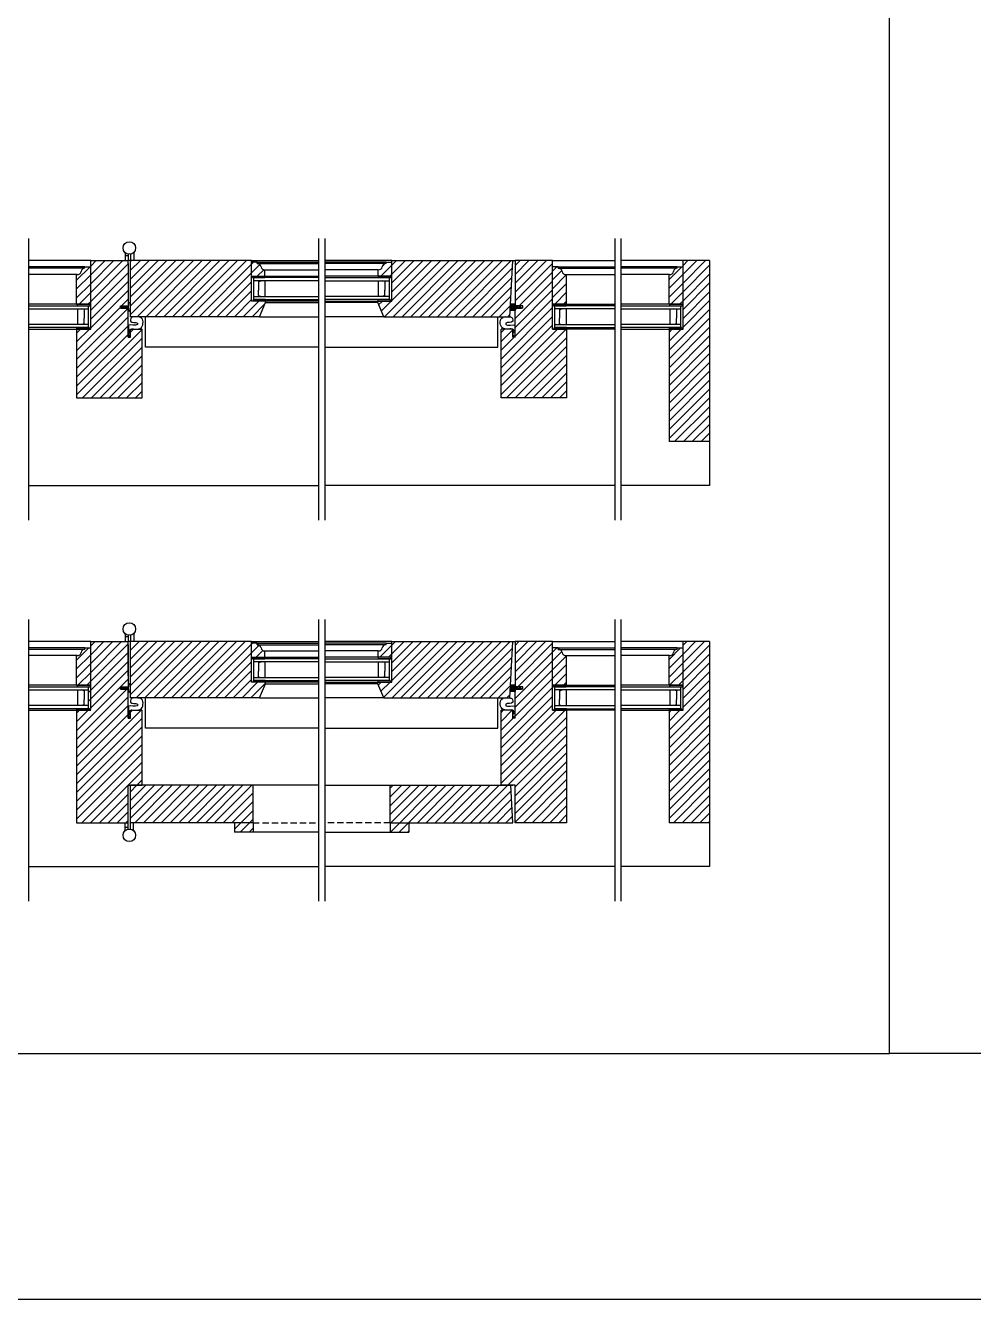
# Model space of a CAD drawing. Header units: inches. Extents: x 1985 to 11287, y 379 to 4336.
# Drawn here: x 7651.2 to 7689.1, y 3266.3 to 3317.3 of the extents above; entities that cross this region are included whole.
import ezdxf

# ---------------------------------------------------------------- set-up
doc = ezdxf.new("R2010")
doc.units = ezdxf.units.IN
doc.header["$MEASUREMENT"] = 0
doc.linetypes.add('HIDDEN', pattern=[0.375, 0.25, -0.125])
for name, color, linetype in [('glass 99', 6, 'CONTINUOUS'), ('glazing tape 99', 7, 'CONTINUOUS'), ('hardware 99', 94, 'CONTINUOUS'), ('hatch 99', 1, 'CONTINUOUS'), ('screen 99', 4, 'CONTINUOUS'), ('separation 99', 3, 'CONTINUOUS'), ('weatherstripping 99', 5, 'CONTINUOUS'), ('wood detail 99', 7, 'CONTINUOUS')]:
    doc.layers.add(name, color=color, linetype=linetype)
pattern_1 = [(45, (3336.02802, 5e-13), (-0.176776695, 0.176776695), [])]

msp = doc.modelspace()

# ---------------------------------------------------------------- hatches: boundary and pattern name
at = {"layer": 'glazing tape 99'}
h = msp.add_hatch(color=7, dxfattribs=at)
h.paths.add_polyline_path([(7660.745148, 3307.234513), (7660.245148, 3307.234513), (7660.245148, 3307.172013), (7660.745148, 3307.172013)])
h.paths.add_polyline_path([(7660.768648, 3306.297013), (7660.268648, 3306.297013), (7660.268648, 3306.234513), (7660.768648, 3306.234513)])
h = msp.add_hatch(color=7, dxfattribs=at)
h.paths.add_polyline_path([(7665.280898, 3307.234513), (7665.780898, 3307.234513), (7665.780898, 3307.172013), (7665.280898, 3307.172013)])
h.paths.add_polyline_path([(7665.257398, 3306.297013), (7665.757398, 3306.297013), (7665.757398, 3306.234513), (7665.257398, 3306.234513)])
h = msp.add_hatch(color=256, dxfattribs=at)
h.paths.add_polyline_path([(7653.228741, 3306.109513), (7653.228741, 3306.047013), (7653.728741, 3306.047013), (7653.728741, 3306.109513)])
h.paths.add_polyline_path([(7653.205241, 3305.172013), (7653.205241, 3305.109513), (7653.205263, 3305.109513), (7653.705241, 3305.109513), (7653.705241, 3305.172013)])
h = msp.add_hatch(color=256, dxfattribs=at)
h.paths.add_polyline_path([(7672.797305, 3306.047013), (7672.797305, 3306.109513), (7672.297305, 3306.109513), (7672.297305, 3306.047013)])
h.paths.add_polyline_path([(7672.320805, 3305.172013), (7672.320805, 3305.109513), (7672.820805, 3305.109513), (7672.820805, 3305.172013)])
h = msp.add_hatch(color=256, dxfattribs=at)
h.paths.add_polyline_path([(7676.943654, 3306.109513), (7676.943654, 3306.047013), (7677.443654, 3306.047013), (7677.443654, 3306.109513)])
h.paths.add_polyline_path([(7677.420154, 3305.109513), (7677.420154, 3305.172013), (7676.920154, 3305.172013), (7676.920154, 3305.109513)])
h = msp.add_hatch(color=7, dxfattribs=at)
h.paths.add_polyline_path([(7660.744248, 3291.985773), (7660.244248, 3291.985773), (7660.244248, 3291.923273), (7660.744248, 3291.923273)])
h.paths.add_polyline_path([(7660.767748, 3291.048273), (7660.267748, 3291.048273), (7660.267748, 3290.985773), (7660.767748, 3290.985773)])
h = msp.add_hatch(color=7, dxfattribs=at)
h.paths.add_polyline_path([(7665.281798, 3291.985773), (7665.781798, 3291.985773), (7665.781798, 3291.923273), (7665.281798, 3291.923273)])
h.paths.add_polyline_path([(7665.258298, 3291.048273), (7665.758298, 3291.048273), (7665.758298, 3290.985773), (7665.258298, 3290.985773)])
h = msp.add_hatch(color=256, dxfattribs=at)
h.paths.add_polyline_path([(7653.728741, 3290.860773), (7653.228741, 3290.860773), (7653.228741, 3290.798273), (7653.728741, 3290.798273)])
h.paths.add_polyline_path([(7653.705241, 3289.923273), (7653.205241, 3289.923273), (7653.205241, 3289.860773), (7653.205263, 3289.860773), (7653.705241, 3289.860773)])
h = msp.add_hatch(color=256, dxfattribs=at)
h.paths.add_polyline_path([(7672.797305, 3290.798273), (7672.797305, 3290.860773), (7672.297305, 3290.860773), (7672.297305, 3290.798273)])
h.paths.add_polyline_path([(7672.320805, 3289.923273), (7672.320805, 3289.860773), (7672.820805, 3289.860773), (7672.820805, 3289.923273)])
h = msp.add_hatch(color=256, dxfattribs=at)
h.paths.add_polyline_path([(7676.943654, 3290.860773), (7676.943654, 3290.798273), (7677.443654, 3290.798273), (7677.443654, 3290.860773)])
h.paths.add_polyline_path([(7677.420154, 3289.860773), (7677.420154, 3289.923273), (7676.920154, 3289.923273), (7676.920154, 3289.860773)])
at = {"layer": 'hatch 99'}
h = msp.add_hatch(dxfattribs=at)
h.set_pattern_fill('ANSI31', color=256, scale=2, style=0)
h.set_pattern_definition(pattern_1)
h.paths.add_polyline_path([(7655.268671, 3305.953013), (7654.956171, 3305.953013), (7654.956171, 3306.047013), (7655.268667, 3306.047013), (7655.268671, 3307.734513), (7655.268671, 3307.859513), (7653.767755, 3307.859513), (7653.767755, 3305.109513), (7653.205263, 3305.109513), (7653.205263, 3302.359513), (7655.830263, 3302.359513), (7655.830263, 3305.109513), (7655.361433, 3305.109513), (7655.361433, 3304.797049), (7655.268671, 3304.797038), (7655.267771, 3304.797049), (7655.268671, 3304.797049)])
h = msp.add_hatch(dxfattribs=at)
h.set_pattern_fill('ANSI31', color=256, scale=2, style=0)
h.set_pattern_definition(pattern_1)
h.paths.add_polyline_path([(7653.767755, 3307.609513), (7653.537941, 3307.609513), (7653.537941, 3307.547013, 0.374595674), (7653.38547, 3307.424825, -0.356055138), (7653.241863, 3307.297013), (7653.205263, 3307.297013), (7653.205263, 3306.109513), (7653.767755, 3306.109513)])
h = msp.add_hatch(dxfattribs=at)
h.set_pattern_fill('ANSI31', color=1, scale=2, style=0)
h.set_pattern_definition([(45, (6364.49793, 4322.475), (-0.176776695, 0.176776695), [])])
edge = h.paths.add_edge_path()
edge.add_line((7660.206134, 3307.859513), (7655.362398, 3307.859513))
edge.add_line((7655.362398, 3307.859513), (7655.362398, 3307.478803))
edge.add_spline(control_points=[(7655.362398, 3307.478803), (7655.36461, 3307.470709), (7655.389442, 3307.371171), (7655.381743, 3307.22008), (7655.367395, 3307.080872), (7655.362398, 3307.037567)], knot_values=[0.236718956, 0.236718956, 0.236718956, 0.236718956, 0.262197582, 0.548427916, 0.678670206, 0.678670206, 0.678670206, 0.678670206], degree=3, periodic=0)
edge.add_line((7655.362398, 3307.037567), (7655.362398, 3305.609513))
edge.add_line((7655.362398, 3305.609513), (7660.527577, 3305.609513))
edge.add_line((7660.527577, 3305.609513), (7660.768648, 3306.172013))
edge.add_line((7660.768648, 3306.172013), (7660.768648, 3306.234513))
edge.add_line((7660.768648, 3306.234513), (7660.206134, 3306.234513))
edge.add_line((7660.206134, 3306.234513), (7660.206134, 3307.859513))
h.paths.add_polyline_path([(7660.588898, 3307.609513, 0.350781059), (7660.44577, 3307.734513), (7660.432648, 3307.734513), (7660.432648, 3307.797013), (7660.206134, 3307.797013), (7660.206134, 3307.234513), (7660.745148, 3307.234513), (7660.745148, 3307.484513, -0.375199902)], flags=17)
h = msp.add_hatch(dxfattribs=at)
h.set_pattern_fill('ANSI31', color=256, scale=2, style=0)
h.set_pattern_definition(pattern_1)
h.paths.add_polyline_path([(7665.819912, 3307.797013), (7665.593398, 3307.797013), (7665.593398, 3307.734513), (7665.580275, 3307.734513, 0.350781059), (7665.437148, 3307.609513, -0.375199902), (7665.280898, 3307.484513), (7665.280898, 3307.234513), (7665.819912, 3307.234513)], flags=17)
h.paths.add_polyline_path([(7670.663648, 3307.859513), (7665.819912, 3307.859513), (7665.819912, 3306.234513), (7665.257398, 3306.234513), (7665.257398, 3306.172013), (7665.498469, 3305.609513), (7670.545731, 3305.609513)])
h = msp.add_hatch(dxfattribs=at)
h.set_pattern_fill('ANSI31', color=256, scale=2, style=0)
h.set_pattern_definition(pattern_1)
h.paths.add_polyline_path([(7671.069875, 3306.047013), (7671.069875, 3305.953013), (7670.759221, 3305.953013), (7670.757375, 3304.797049), (7670.664613, 3304.797049), (7670.664613, 3305.109513), (7670.195782, 3305.109513), (7670.195782, 3302.359513), (7672.820782, 3302.359513), (7672.820782, 3305.109513), (7672.25829, 3305.109513), (7672.25829, 3307.859513), (7670.757375, 3307.859513), (7670.757378, 3306.047013)])
h = msp.add_hatch(dxfattribs=at)
h.set_pattern_fill('ANSI31', color=256, scale=2, angle=90, style=0)
h.set_pattern_definition([(45, (4231.59488, -860.48592), (0.176776695, -0.176776695), [])])
h.paths.add_polyline_path([(7672.25829, 3307.609513), (7672.488105, 3307.609513), (7672.488105, 3307.547013, -0.374595674), (7672.640575, 3307.424825, 0.356055138), (7672.784182, 3307.297013), (7672.820782, 3307.297013), (7672.820782, 3306.109513), (7672.25829, 3306.109513)])
h = msp.add_hatch(dxfattribs=at)
h.set_pattern_fill('ANSI31', color=256, scale=2, style=0)
h.set_pattern_definition(pattern_1)
h.paths.add_polyline_path([(7678.545176, 3307.859513), (7677.482668, 3307.859513), (7677.482668, 3305.109513), (7676.920176, 3305.109513), (7676.920176, 3300.609513), (7678.545176, 3300.609513)])
h = msp.add_hatch(dxfattribs=at)
h.set_pattern_fill('ANSI31', color=256, scale=2, style=0)
h.set_pattern_definition(pattern_1)
h.paths.add_polyline_path([(7677.482668, 3307.609513), (7677.252854, 3307.609513), (7677.252854, 3307.547013, 0.374595674), (7677.100383, 3307.424825, -0.356055138), (7676.956776, 3307.297013), (7676.920176, 3307.297013), (7676.920176, 3306.109513), (7677.482668, 3306.109513)])
h = msp.add_hatch(dxfattribs=at)
h.set_pattern_fill('ANSI31', color=256, scale=2, style=0)
h.set_pattern_definition(pattern_1)
h.paths.add_polyline_path([(7655.830263, 3289.860773), (7655.361433, 3289.860773), (7655.361433, 3289.548309), (7655.268671, 3289.548309), (7655.268671, 3290.704273), (7654.956171, 3290.704273), (7654.956171, 3290.798273), (7655.268667, 3290.798273), (7655.268671, 3292.485773), (7655.268671, 3292.610773), (7655.267771, 3292.610773), (7653.767755, 3292.610773), (7653.767755, 3290.860773), (7653.728741, 3290.860773), (7653.728741, 3290.798273), (7653.674055, 3290.798273), (7653.674055, 3289.923273), (7653.705241, 3289.923273), (7653.705241, 3289.860773), (7653.205263, 3289.860773), (7653.205263, 3285.360773), (7655.267763, 3285.360773), (7655.267763, 3286.860773), (7655.830263, 3286.860773)])
h = msp.add_hatch(dxfattribs=at)
h.set_pattern_fill('ANSI31', color=256, scale=2, style=0)
h.set_pattern_definition(pattern_1)
h.paths.add_polyline_path([(7653.767755, 3292.360773), (7653.537941, 3292.360773), (7653.537941, 3292.298273, 0.374595674), (7653.38547, 3292.176085, -0.356055138), (7653.241863, 3292.048273), (7653.205263, 3292.048273), (7653.205263, 3290.860773), (7653.767755, 3290.860773)])
h = msp.add_hatch(dxfattribs=at)
h.set_pattern_fill('ANSI31', color=256, scale=2, style=0)
h.set_pattern_definition(pattern_1)
h.paths.add_polyline_path([(7660.205234, 3292.610773), (7655.362398, 3292.610773), (7655.362398, 3290.360773), (7660.526677, 3290.360773), (7660.767748, 3290.923273), (7660.767748, 3290.985773), (7660.205234, 3290.985773)])
h.paths.add_polyline_path([(7660.587998, 3292.360773, 0.375199902), (7660.431748, 3292.485773), (7660.431748, 3292.548273), (7660.205234, 3292.548273), (7660.205234, 3291.985773), (7660.744248, 3291.985773), (7660.744248, 3292.235773, -0.375199902)], flags=17)
h = msp.add_hatch(dxfattribs=at)
h.set_pattern_fill('ANSI31', color=256, scale=2, style=0)
h.set_pattern_definition(pattern_1)
h.paths.add_polyline_path([(7670.663648, 3292.610773), (7665.820812, 3292.610773), (7665.820812, 3290.985773), (7665.258298, 3290.985773), (7665.258298, 3290.923273), (7665.499369, 3290.360773), (7670.545731, 3290.360773)])
h.paths.add_polyline_path([(7665.820812, 3292.548273), (7665.594298, 3292.548273), (7665.594298, 3292.485773), (7665.581175, 3292.485773, 0.350781059), (7665.438048, 3292.360773, -0.375199902), (7665.281798, 3292.235773), (7665.281798, 3291.985773), (7665.820812, 3291.985773)], flags=17)
h = msp.add_hatch(dxfattribs=at)
h.set_pattern_fill('ANSI31', color=256, scale=2, style=0)
h.set_pattern_definition(pattern_1)
h.paths.add_polyline_path([(7672.820782, 3289.860773), (7672.25829, 3289.860773), (7672.25829, 3292.610773), (7670.757375, 3292.610773), (7670.757378, 3290.798273), (7671.069875, 3290.798273), (7671.069875, 3290.704273), (7670.759221, 3290.704273), (7670.757375, 3289.548309), (7670.664613, 3289.548309), (7670.664613, 3289.860773), (7670.195782, 3289.860773), (7670.195782, 3286.860773), (7670.664582, 3286.860773), (7670.758282, 3286.860773), (7670.758282, 3285.360773), (7672.820782, 3285.360773)])
h = msp.add_hatch(dxfattribs=at)
h.set_pattern_fill('ANSI31', color=256, scale=2, angle=90, style=0)
h.set_pattern_definition([(45, (4231.59488, -875.73466), (0.176776695, -0.176776695), [])])
h.paths.add_polyline_path([(7672.25829, 3292.360773), (7672.488105, 3292.360773), (7672.488105, 3292.298273, -0.374595674), (7672.640575, 3292.176085, 0.356055138), (7672.784182, 3292.048273), (7672.820782, 3292.048273), (7672.820782, 3290.860773), (7672.25829, 3290.860773)])
h = msp.add_hatch(dxfattribs=at)
h.set_pattern_fill('ANSI31', color=256, scale=2, style=0)
h.set_pattern_definition(pattern_1)
h.paths.add_polyline_path([(7678.545176, 3292.610773), (7677.482668, 3292.610773), (7677.482668, 3290.360773), (7677.482668, 3289.860773), (7676.920176, 3289.860773), (7676.920176, 3285.360773), (7678.545176, 3285.360773)])
h = msp.add_hatch(dxfattribs=at)
h.set_pattern_fill('ANSI31', color=256, scale=2, style=0)
h.set_pattern_definition(pattern_1)
h.paths.add_polyline_path([(7677.482668, 3292.360773), (7677.252854, 3292.360773), (7677.252854, 3292.298273, 0.374595674), (7677.100383, 3292.176085, -0.356055138), (7676.956776, 3292.048273), (7676.920176, 3292.048273), (7676.920176, 3290.860773), (7677.482668, 3290.860773)])
h = msp.add_hatch(dxfattribs=at)
h.set_pattern_fill('ANSI31', color=256, scale=2, style=0)
h.set_pattern_definition(pattern_1)
h.paths.add_polyline_path([(7660.267763, 3284.985773), (7660.267763, 3285.360773), (7659.517763, 3285.360773), (7659.517763, 3284.985773)])
h.paths.add_polyline_path([(7660.267763, 3285.360773), (7660.267763, 3286.860773), (7655.361463, 3286.860773), (7655.361463, 3285.360773)])
h = msp.add_hatch(dxfattribs=at)
h.set_pattern_fill('ANSI31', color=256, scale=2, style=0)
h.set_pattern_definition(pattern_1)
h.paths.add_polyline_path([(7670.664582, 3285.360773), (7670.585971, 3286.860773), (7665.758282, 3286.860773), (7665.758282, 3285.360773)])
h.paths.add_polyline_path([(7666.508282, 3284.985773), (7666.508282, 3285.360773), (7665.758282, 3285.360773), (7665.758282, 3284.985773)])
at = {"layer": 'weatherstripping 99', "lineweight": 30}
h = msp.add_hatch(dxfattribs=at)
h.set_pattern_fill('ANSI36', color=5, scale=0.125, angle=315, style=0)
h.set_pattern_definition([(180, (7482.933965, 1715.887561), (-0.02734375, 0.015625), [0.0390625, -0.0078125, 0, -0.0078125])])
h.paths.add_polyline_path([(7670.571935, 3306.109513), (7670.726375, 3306.109513), (7670.726375, 3305.859513), (7670.558833, 3305.859513)])
for points in [[(7670.726375, 3306.109513), (7670.757348, 3306.109513), (7670.757366, 3306.013992), (7670.790956, 3305.984265), (7670.85075, 3305.984265), (7670.807214, 3306.046513), (7670.835511, 3306.046513), (7670.879047, 3305.984265), (7670.957935, 3305.984265), (7670.914399, 3306.046513), (7670.942696, 3306.046513), (7671.009221, 3305.967765), (7671.009221, 3305.953013), (7670.757378, 3305.953013), (7670.757397, 3305.859513), (7670.726375, 3305.859513)], [(7670.726375, 3290.860773), (7670.757348, 3290.860773), (7670.757366, 3290.765252), (7670.790956, 3290.735525), (7670.85075, 3290.735525), (7670.807214, 3290.797773), (7670.835511, 3290.797773), (7670.879047, 3290.735525), (7670.957935, 3290.735525), (7670.914399, 3290.797773), (7670.942696, 3290.797773), (7671.009221, 3290.719025), (7671.009221, 3290.704273), (7670.757378, 3290.704273), (7670.757397, 3290.610773), (7670.726375, 3290.610773)]]:
    msp.add_hatch(color=5, dxfattribs=at).paths.add_polyline_path(points)
h = msp.add_hatch(dxfattribs=at)
h.set_pattern_fill('ANSI36', color=5, scale=0.125, angle=315, style=0)
h.set_pattern_definition([(180, (7482.933965, 1700.638821), (-0.02734375, 0.015625), [0.0390625, -0.0078125, 0, -0.0078125])])
h.paths.add_polyline_path([(7670.571935, 3290.860773), (7670.726375, 3290.860773), (7670.726375, 3290.610773), (7670.558833, 3290.610773)])

# ---------------------------------------------------------------- linework, layer by layer
at = {"layer": 'glass 99', "color": 6}
for p, q in [((7662.888023, 3307.172013), (7660.245148, 3307.172013)), ((7660.299834, 3306.297013), (7660.299834, 3307.172013)), ((7662.888023, 3307.047013), (7660.299834, 3307.047013)), ((7660.480768, 3307.017022), (7660.588551, 3307.047013)), ((7660.480768, 3307.017022), (7660.480768, 3306.672013)), ((7660.745148, 3307.047013), (7660.745148, 3306.422013)), ((7663.138023, 3307.172013), (7665.780898, 3307.172013)), ((7663.138023, 3307.047013), (7665.726212, 3307.047013)), ((7665.280898, 3307.047013), (7665.280898, 3306.422013)), ((7665.545278, 3307.017022), (7665.437495, 3307.047013)), ((7665.545278, 3307.017022), (7665.545278, 3306.672013)), ((7665.726212, 3306.297013), (7665.726212, 3307.172013)), ((7660.480768, 3306.452005), (7660.480768, 3306.672013)), ((7665.545278, 3306.452005), (7665.545278, 3306.672013)), ((7651.280566, 3306.047013), (7653.728741, 3306.047013)), ((7653.674055, 3305.172013), (7653.674055, 3306.047013)), ((7660.268648, 3306.297013), (7662.888023, 3306.297013)), ((7660.299834, 3306.422013), (7662.888023, 3306.422013)), ((7660.480768, 3306.452005), (7660.588551, 3306.422013)), ((7665.726212, 3306.422013), (7663.138023, 3306.422013)), ((7665.757398, 3306.297013), (7663.138023, 3306.297013)), ((7665.545278, 3306.452005), (7665.437495, 3306.422013)), ((7674.745479, 3306.047013), (7672.297305, 3306.047013)), ((7672.35199, 3305.172013), (7672.35199, 3306.047013)), ((7674.995479, 3306.047013), (7677.443654, 3306.047013)), ((7677.388968, 3305.172013), (7677.388968, 3306.047013)), ((7651.280566, 3305.922013), (7653.674055, 3305.922013)), ((7653.240955, 3305.922013), (7653.240955, 3305.297013)), ((7653.505336, 3305.892022), (7653.397553, 3305.922013)), ((7653.505336, 3305.892022), (7653.505336, 3305.547013)), ((7653.505336, 3305.327005), (7653.505336, 3305.547013)), ((7674.745479, 3305.922013), (7672.35199, 3305.922013)), ((7672.532924, 3305.892022), (7672.640707, 3305.922013)), ((7672.532924, 3305.892022), (7672.532924, 3305.547013)), ((7672.532924, 3305.327005), (7672.532924, 3305.547013)), ((7672.797305, 3305.922013), (7672.797305, 3305.297013)), ((7674.995479, 3305.922013), (7677.388968, 3305.922013)), ((7676.955868, 3305.922013), (7676.955868, 3305.297013)), ((7677.220248, 3305.892022), (7677.112466, 3305.922013)), ((7677.220248, 3305.892022), (7677.220248, 3305.547013)), ((7677.220248, 3305.327005), (7677.220248, 3305.547013)), ((7653.674055, 3305.297013), (7651.280566, 3305.297013)), ((7653.705241, 3305.172013), (7651.280566, 3305.172013)), ((7653.505336, 3305.327005), (7653.397553, 3305.297013)), ((7672.320805, 3305.172013), (7674.745479, 3305.172013)), ((7672.35199, 3305.297013), (7674.745479, 3305.297013)), ((7672.532924, 3305.327005), (7672.640707, 3305.297013)), ((7677.388968, 3305.297013), (7674.995479, 3305.297013)), ((7677.420154, 3305.172013), (7674.995479, 3305.172013)), ((7677.220248, 3305.327005), (7677.112466, 3305.297013)), ((7662.888023, 3291.923273), (7660.244248, 3291.923273)), ((7660.298934, 3291.048273), (7660.298934, 3291.923273)), ((7662.888023, 3291.798273), (7660.298934, 3291.798273)), ((7660.479868, 3291.768282), (7660.587651, 3291.798273)), ((7660.479868, 3291.768282), (7660.479868, 3291.423273)), ((7660.744248, 3291.798273), (7660.744248, 3291.173273)), ((7663.138023, 3291.923273), (7665.781798, 3291.923273)), ((7663.138023, 3291.798273), (7665.727112, 3291.798273)), ((7665.281798, 3291.798273), (7665.281798, 3291.173273)), ((7665.546178, 3291.768282), (7665.438395, 3291.798273)), ((7665.546178, 3291.768282), (7665.546178, 3291.423273)), ((7665.727112, 3291.048273), (7665.727112, 3291.923273)), ((7660.298934, 3291.173273), (7662.888023, 3291.173273)), ((7660.479868, 3291.203265), (7660.479868, 3291.423273)), ((7660.479868, 3291.203265), (7660.587651, 3291.173273)), ((7665.727112, 3291.173273), (7663.138023, 3291.173273)), ((7665.546178, 3291.203265), (7665.438395, 3291.173273)), ((7665.546178, 3291.203265), (7665.546178, 3291.423273)), ((7651.280566, 3290.798273), (7653.728741, 3290.798273)), ((7651.280566, 3290.673273), (7653.674055, 3290.673273)), ((7653.240955, 3290.673273), (7653.240955, 3290.048273)), ((7653.505336, 3290.643282), (7653.397553, 3290.673273)), ((7653.674055, 3289.923273), (7653.674055, 3290.798273)), ((7660.267748, 3291.048273), (7662.888023, 3291.048273)), ((7665.758298, 3291.048273), (7663.138023, 3291.048273)), ((7674.745479, 3290.798273), (7672.297305, 3290.798273)), ((7672.35199, 3289.923273), (7672.35199, 3290.798273)), ((7674.745479, 3290.673273), (7672.35199, 3290.673273)), ((7672.532924, 3290.643282), (7672.640707, 3290.673273)), ((7672.797305, 3290.673273), (7672.797305, 3290.048273)), ((7674.995479, 3290.798273), (7677.443654, 3290.798273)), ((7674.995479, 3290.673273), (7677.388968, 3290.673273)), ((7676.955868, 3290.673273), (7676.955868, 3290.048273)), ((7677.220248, 3290.643282), (7677.112466, 3290.673273)), ((7677.388968, 3289.923273), (7677.388968, 3290.798273)), ((7653.505336, 3290.643282), (7653.505336, 3290.298273)), ((7653.505336, 3290.078265), (7653.505336, 3290.298273)), ((7672.532924, 3290.643282), (7672.532924, 3290.298273)), ((7672.532924, 3290.078265), (7672.532924, 3290.298273)), ((7677.220248, 3290.643282), (7677.220248, 3290.298273)), ((7677.220248, 3290.078265), (7677.220248, 3290.298273)), ((7653.674055, 3290.048273), (7651.280566, 3290.048273)), ((7653.705241, 3289.923273), (7651.280566, 3289.923273)), ((7653.505336, 3290.078265), (7653.397553, 3290.048273)), ((7672.320805, 3289.923273), (7674.745479, 3289.923273)), ((7672.35199, 3290.048273), (7674.745479, 3290.048273)), ((7672.532924, 3290.078265), (7672.640707, 3290.048273)), ((7677.388968, 3290.048273), (7674.995479, 3290.048273)), ((7677.420154, 3289.923273), (7674.995479, 3289.923273)), ((7677.220248, 3290.078265), (7677.112466, 3290.048273))]:
    msp.add_line(p, q, dxfattribs=at)
at = {"layer": 'glazing tape 99', "color": 7}
for p, q in [((7660.245148, 3307.234513), (7660.245148, 3307.172013)), ((7660.745148, 3307.234513), (7660.745148, 3307.172013)), ((7665.280898, 3307.234513), (7665.280898, 3307.172013)), ((7665.780898, 3307.234513), (7665.780898, 3307.172013)), ((7653.228741, 3306.109513), (7653.228741, 3306.047013)), ((7653.728741, 3306.109513), (7653.728741, 3306.047013)), ((7672.297305, 3306.109513), (7672.297305, 3306.047013)), ((7672.797305, 3306.109513), (7672.797305, 3306.047013)), ((7676.943654, 3306.109513), (7676.943654, 3306.047013)), ((7677.443654, 3306.109513), (7677.443654, 3306.047013)), ((7660.244248, 3291.985773), (7660.244248, 3291.923273)), ((7660.744248, 3291.985773), (7660.744248, 3291.923273)), ((7665.281798, 3291.985773), (7665.281798, 3291.923273)), ((7665.781798, 3291.985773), (7665.781798, 3291.923273)), ((7653.228741, 3290.860773), (7653.228741, 3290.798273)), ((7653.728741, 3290.860773), (7653.728741, 3290.798273)), ((7672.297305, 3290.860773), (7672.297305, 3290.798273)), ((7672.797305, 3290.860773), (7672.797305, 3290.798273)), ((7676.943654, 3290.860773), (7676.943654, 3290.798273)), ((7677.443654, 3290.860773), (7677.443654, 3290.798273))]:
    msp.add_line(p, q, dxfattribs=at)
at = {"layer": 'glazing tape 99'}
for p, q in [((7660.245148, 3307.172013), (7660.745148, 3307.172013)), ((7665.780898, 3307.172013), (7665.280898, 3307.172013)), ((7653.228741, 3306.047013), (7653.728741, 3306.047013)), ((7660.268648, 3306.297013), (7660.268648, 3306.234513)), ((7660.768648, 3306.297013), (7660.268648, 3306.297013)), ((7660.768648, 3306.297013), (7660.768648, 3306.234513)), ((7665.257398, 3306.297013), (7665.257398, 3306.234513)), ((7665.257398, 3306.297013), (7665.757398, 3306.297013)), ((7665.757398, 3306.297013), (7665.757398, 3306.234513)), ((7672.297305, 3306.047013), (7672.797305, 3306.047013)), ((7676.943654, 3306.047013), (7677.443654, 3306.047013)), ((7653.205241, 3305.172013), (7653.205241, 3305.109513)), ((7653.205241, 3305.172013), (7653.705241, 3305.172013)), ((7653.705241, 3305.172013), (7653.705241, 3305.109513)), ((7672.320805, 3305.172013), (7672.320805, 3305.109513)), ((7672.820805, 3305.172013), (7672.320805, 3305.172013)), ((7672.820805, 3305.172013), (7672.820805, 3305.109513)), ((7676.920154, 3305.172013), (7676.920154, 3305.109513)), ((7676.920154, 3305.172013), (7677.420154, 3305.172013)), ((7677.420154, 3305.172013), (7677.420154, 3305.109513)), ((7660.244248, 3291.923273), (7660.744248, 3291.923273)), ((7665.781798, 3291.923273), (7665.281798, 3291.923273)), ((7653.228741, 3290.798273), (7653.728741, 3290.798273)), ((7660.767748, 3291.048273), (7660.267748, 3291.048273)), ((7660.267748, 3291.048273), (7660.267748, 3290.985773)), ((7660.767748, 3291.048273), (7660.767748, 3290.985773)), ((7665.258298, 3291.048273), (7665.758298, 3291.048273)), ((7665.258298, 3291.048273), (7665.258298, 3290.985773)), ((7665.758298, 3291.048273), (7665.758298, 3290.985773)), ((7672.297305, 3290.798273), (7672.797305, 3290.798273)), ((7676.943654, 3290.798273), (7677.443654, 3290.798273)), ((7653.205241, 3289.923273), (7653.205241, 3289.860773)), ((7653.205241, 3289.923273), (7653.705241, 3289.923273)), ((7653.705241, 3289.923273), (7653.705241, 3289.860773)), ((7672.320805, 3289.923273), (7672.320805, 3289.860773)), ((7672.820805, 3289.923273), (7672.320805, 3289.923273)), ((7672.820805, 3289.923273), (7672.820805, 3289.860773)), ((7676.920154, 3289.923273), (7676.920154, 3289.860773)), ((7676.920154, 3289.923273), (7677.420154, 3289.923273)), ((7677.420154, 3289.923273), (7677.420154, 3289.860773))]:
    msp.add_line(p, q, dxfattribs=at)
at = {"layer": 'hardware 99', "color": 94}
for p, q in [((7655.143671, 3308.152801), (7655.143671, 3307.859513)), ((7655.268671, 3308.047013), (7655.143671, 3308.047013)), ((7655.268671, 3308.113945), (7655.268671, 3307.859513)), ((7655.362398, 3308.113945), (7655.362398, 3307.859513)), ((7655.487398, 3308.152801), (7655.487398, 3307.859513)), ((7655.143671, 3292.904061), (7655.143671, 3292.610773)), ((7655.268671, 3292.798273), (7655.143671, 3292.798273)), ((7655.268671, 3292.865205), (7655.268671, 3292.610773)), ((7655.362398, 3292.865205), (7655.362398, 3292.610773)), ((7655.487398, 3292.904061), (7655.487398, 3292.610773)), ((7655.142763, 3285.067486), (7655.142763, 3285.360773)), ((7655.267763, 3285.173273), (7655.142763, 3285.173273)), ((7655.267763, 3285.106342), (7655.267763, 3285.360773)), ((7655.36149, 3285.106342), (7655.36149, 3285.360773)), ((7655.48649, 3285.067486), (7655.48649, 3285.360773))]:
    msp.add_line(p, q, dxfattribs=at)
for centre in [(7655.315534, 3308.359513), (7655.315534, 3293.110773), (7655.314626, 3284.860773)]:
    msp.add_circle(centre, 0.25, dxfattribs=at)
for centre, start, end in [((7655.081171, 3308.152801), 0, 41.4128763), ((7655.549898, 3308.152801), 138.5871237, 180), ((7655.081171, 3292.904061), 0, 41.4128763), ((7655.549898, 3292.904061), 138.5871237, 180), ((7655.080263, 3285.067486), 318.5871237, 0), ((7655.54899, 3285.067486), 180, 221.4128763)]:
    msp.add_arc(centre, 0.0625, start, end, dxfattribs=at)
at = {"layer": 'screen 99', "color": 4, "linetype": 'HIDDEN'}
for p, q in [((7660.267763, 3285.360773), (7662.888023, 3285.360773)), ((7665.758282, 3285.360773), (7663.138023, 3285.360773))]:
    msp.add_line(p, q, dxfattribs=at)
at = {"layer": 'separation 99'}
for p, q in [((7685.752407, 3276.128059), (7685.752407, 3764.575732)), ((9943.552213, 3276.128059), (7685.752407, 3276.128059))]:
    msp.add_line(p, q, dxfattribs=at)
for points in [[(9954.635727, 3266.28393), (7087.963638, 3266.28393), (7087.963638, 4336.37128), (9954.635727, 4336.37128)], [(7484.325689, 3276.128059), (7685.752407, 3276.128059), (7685.752407, 3428.766598), (7484.325689, 3428.766598)]]:
    msp.add_lwpolyline(points, close=True, dxfattribs=at)
at = {"layer": 'weatherstripping 99', "color": 5, "lineweight": 30}
for p, q in [((7654.987417, 3306.000013), (7655.268667, 3306.000013)), ((7670.558833, 3305.859513), (7670.571935, 3306.109513)), ((7670.757348, 3306.109513), (7670.571935, 3306.109513)), ((7670.726375, 3305.859513), (7670.726375, 3306.109513)), ((7670.757348, 3306.109513), (7670.757366, 3306.013992)), ((7670.757366, 3306.013992), (7670.790956, 3305.984265)), ((7670.757378, 3305.953013), (7670.757397, 3305.859513)), ((7670.757378, 3305.953013), (7671.009221, 3305.953013)), ((7670.790956, 3305.984265), (7670.85075, 3305.984265)), ((7670.85075, 3305.984265), (7670.807214, 3306.046513)), ((7670.835511, 3306.046513), (7670.807214, 3306.046513)), ((7670.879047, 3305.984265), (7670.835511, 3306.046513)), ((7670.879047, 3305.984265), (7670.957935, 3305.984265)), ((7670.957935, 3305.984265), (7670.914399, 3306.046513)), ((7670.942696, 3306.046513), (7670.914399, 3306.046513)), ((7671.009221, 3305.967765), (7670.942696, 3306.046513)), ((7671.009221, 3305.967765), (7671.009221, 3305.953013)), ((7671.009221, 3305.953013), (7671.009221, 3305.967765)), ((7670.757397, 3305.859513), (7670.558833, 3305.859513)), ((7655.278735, 3305.27634), (7655.278735, 3304.802554)), ((7670.747311, 3305.27634), (7670.747311, 3304.802554)), ((7655.268671, 3291.235773), (7655.268671, 3292.485773)), ((7654.987417, 3290.751273), (7655.268667, 3290.751273)), ((7670.558833, 3290.610773), (7670.571935, 3290.860773)), ((7670.757348, 3290.860773), (7670.571935, 3290.860773)), ((7670.726375, 3290.610773), (7670.726375, 3290.860773)), ((7670.757348, 3290.860773), (7670.757366, 3290.765252)), ((7670.757366, 3290.765252), (7670.790956, 3290.735525)), ((7670.757378, 3290.704273), (7670.757397, 3290.610773)), ((7670.757378, 3290.704273), (7671.009221, 3290.704273)), ((7670.790956, 3290.735525), (7670.85075, 3290.735525)), ((7670.85075, 3290.735525), (7670.807214, 3290.797773)), ((7670.835511, 3290.797773), (7670.807214, 3290.797773)), ((7670.879047, 3290.735525), (7670.835511, 3290.797773)), ((7670.879047, 3290.735525), (7670.957935, 3290.735525)), ((7670.957935, 3290.735525), (7670.914399, 3290.797773)), ((7670.942696, 3290.797773), (7670.914399, 3290.797773)), ((7671.009221, 3290.719025), (7670.942696, 3290.797773)), ((7671.009221, 3290.719025), (7671.009221, 3290.704273)), ((7671.009221, 3290.704273), (7671.009221, 3290.719025)), ((7670.757397, 3290.610773), (7670.558833, 3290.610773)), ((7655.278735, 3290.0276), (7655.278735, 3289.553813)), ((7670.747311, 3290.0276), (7670.747311, 3289.553813))]:
    msp.add_line(p, q, dxfattribs=at)
at = {"layer": 'weatherstripping 99'}
for p, q in [((7655.268667, 3306.047013), (7655.268667, 3305.953013)), ((7655.268667, 3290.798273), (7655.268667, 3290.704273))]:
    msp.add_line(p, q, dxfattribs=at)
at = {"layer": 'weatherstripping 99', "color": 5, "lineweight": 30}
for centre, radius, start, end in [((7655.785706, 3306.000016), 0.517039, 162.2128755, 197.788024), ((7655.321249, 3306.130185), 0.039346, 338.6283121, 135.0921252), ((7653.872083, 3306.000014), 1.490314, 355.5422349, 4.4577499), ((7655.321249, 3305.869842), 0.039346, 224.907848, 21.3716701), ((7655.662035, 3305.326467), 0.272391, 68.1531508, 90.3367326), ((7670.364011, 3305.326467), 0.272391, 89.6632674, 111.8468492), ((7655.785706, 3290.751276), 0.517039, 162.2128755, 197.788024), ((7655.321249, 3290.881445), 0.039346, 338.6283121, 135.0921252), ((7653.872083, 3290.751273), 1.490314, 355.5422349, 4.4577499), ((7655.321249, 3290.621102), 0.039346, 224.907848, 21.3716701), ((7655.662035, 3290.077727), 0.272391, 68.1531508, 90.3367326), ((7670.364011, 3290.077727), 0.272391, 89.6632674, 111.8468492)]:
    msp.add_arc(centre, radius, start, end, dxfattribs=at)
for points, knots in [([(7655.660434, 3305.598853), (7655.523426, 3305.609928), (7655.429143, 3305.603232), (7655.36684, 3305.55949), (7655.321831, 3305.331211), (7655.644791, 3305.427143), (7655.646428, 3305.202304), (7655.334677, 3305.324717), (7655.278735, 3305.27634)], [0, 0, 0, 0, 0.083614321, 0.208464293, 0.316031641, 0.607589822, 0.683535209, 1.009413891, 1.009413891, 1.009413891, 1.009413891]), ([(7655.534689, 3305.11119), (7655.634925, 3305.114611), (7655.884363, 3305.114391), (7655.89092, 3305.527866), (7655.763399, 3305.579295)], [0, 0, 0, 0, 0.2460489598, 0.6041502785, 0.6041502785, 0.6041502785, 0.6041502785]), ([(7670.491356, 3305.11119), (7670.391121, 3305.114611), (7670.141683, 3305.114391), (7670.135125, 3305.527866), (7670.262646, 3305.579295)], [0, 0, 0, 0, 0.2460489598, 0.6041502785, 0.6041502785, 0.6041502785, 0.6041502785]), ([(7670.365611, 3305.598853), (7670.50262, 3305.609928), (7670.596903, 3305.603232), (7670.659206, 3305.55949), (7670.704215, 3305.331211), (7670.381255, 3305.427143), (7670.379617, 3305.202304), (7670.691369, 3305.324717), (7670.747311, 3305.27634)], [0, 0, 0, 0, 0.083614321, 0.208464293, 0.316031641, 0.607589822, 0.683535209, 1.009413891, 1.009413891, 1.009413891, 1.009413891]), ([(7655.278735, 3304.802554), (7655.348775, 3304.84677), (7655.385934, 3304.936223), (7655.295143, 3304.979321), (7655.334881, 3305.143405), (7655.462803, 3305.125766), (7655.534689, 3305.11119)], [0.0027567057, 0.0027567057, 0.0027567057, 0.0027567057, 0.1724869609, 0.2817822642, 0.3371391511, 0.4968128609, 0.4968128609, 0.4968128609, 0.4968128609]), ([(7670.747311, 3304.802554), (7670.677271, 3304.84677), (7670.640112, 3304.936223), (7670.730903, 3304.979321), (7670.691165, 3305.143405), (7670.563242, 3305.125766), (7670.491356, 3305.11119)], [0.0027567057, 0.0027567057, 0.0027567057, 0.0027567057, 0.1724869609, 0.2817822642, 0.3371391511, 0.4968128609, 0.4968128609, 0.4968128609, 0.4968128609]), ([(7655.660434, 3290.350113), (7655.523426, 3290.361188), (7655.429143, 3290.354492), (7655.36684, 3290.31075), (7655.321831, 3290.082471), (7655.644791, 3290.178403), (7655.646428, 3289.953564), (7655.334677, 3290.075977), (7655.278735, 3290.0276)], [0, 0, 0, 0, 0.083614321, 0.208464293, 0.316031641, 0.607589822, 0.683535209, 1.009413891, 1.009413891, 1.009413891, 1.009413891]), ([(7655.534689, 3289.86245), (7655.634925, 3289.865871), (7655.884363, 3289.865651), (7655.89092, 3290.279126), (7655.763399, 3290.330555)], [0, 0, 0, 0, 0.2460489598, 0.6041502785, 0.6041502785, 0.6041502785, 0.6041502785]), ([(7670.491356, 3289.86245), (7670.391121, 3289.865871), (7670.141683, 3289.865651), (7670.135125, 3290.279126), (7670.262646, 3290.330555)], [0, 0, 0, 0, 0.2460489598, 0.6041502785, 0.6041502785, 0.6041502785, 0.6041502785]), ([(7670.365611, 3290.350113), (7670.50262, 3290.361188), (7670.596903, 3290.354492), (7670.659206, 3290.31075), (7670.704215, 3290.082471), (7670.381255, 3290.178403), (7670.379617, 3289.953564), (7670.691369, 3290.075977), (7670.747311, 3290.0276)], [0, 0, 0, 0, 0.083614321, 0.208464293, 0.316031641, 0.607589822, 0.683535209, 1.009413891, 1.009413891, 1.009413891, 1.009413891]), ([(7655.278735, 3289.553813), (7655.348775, 3289.598029), (7655.385934, 3289.687483), (7655.295143, 3289.730581), (7655.334881, 3289.894664), (7655.462803, 3289.877026), (7655.534689, 3289.86245)], [0.0027567057, 0.0027567057, 0.0027567057, 0.0027567057, 0.1724869609, 0.2817822642, 0.3371391511, 0.4968128609, 0.4968128609, 0.4968128609, 0.4968128609]), ([(7670.747311, 3289.553813), (7670.677271, 3289.598029), (7670.640112, 3289.687483), (7670.730903, 3289.730581), (7670.691165, 3289.894664), (7670.563242, 3289.877026), (7670.491356, 3289.86245)], [0.0027567057, 0.0027567057, 0.0027567057, 0.0027567057, 0.1724869609, 0.2817822642, 0.3371391511, 0.4968128609, 0.4968128609, 0.4968128609, 0.4968128609])]:
    msp.add_open_spline(points, degree=3, knots=knots, dxfattribs=at)
at = {"layer": 'wood detail 99'}
for p, q in [((7651.280566, 3308.73726), (7651.280566, 3297.46813)), ((7662.888023, 3308.73726), (7662.888023, 3297.46813)), ((7663.138023, 3308.73726), (7663.138023, 3297.46813)), ((7674.745479, 3308.73726), (7674.745479, 3297.46813)), ((7674.995479, 3308.73726), (7674.995479, 3297.46813)), ((7651.767819, 3307.859513), (7651.280566, 3307.859513)), ((7653.537941, 3307.609513), (7651.280566, 3307.609513)), ((7653.537941, 3307.547013), (7651.280566, 3307.547013)), ((7653.767755, 3305.609513), (7653.767755, 3307.859513)), ((7653.767755, 3306.109513), (7653.767755, 3307.609513)), ((7655.268671, 3307.734513), (7655.268667, 3306.047013)), ((7655.362398, 3305.609513), (7655.362398, 3307.859513)), ((7660.206134, 3307.859513), (7662.888023, 3307.859513)), ((7660.432648, 3307.797013), (7662.888023, 3307.797013)), ((7660.432648, 3307.734513), (7662.888023, 3307.734513)), ((7660.745148, 3307.484513), (7662.888023, 3307.484513)), ((7665.819912, 3307.859513), (7663.138023, 3307.859513)), ((7665.593398, 3307.797013), (7663.138023, 3307.797013)), ((7665.593398, 3307.734513), (7663.138023, 3307.734513)), ((7665.280898, 3307.484513), (7663.138023, 3307.484513)), ((7670.545731, 3305.609513), (7670.663648, 3307.859513)), ((7670.757375, 3307.859513), (7670.757378, 3306.047013)), ((7672.25829, 3305.609513), (7672.25829, 3307.859513)), ((7672.25829, 3306.109513), (7672.25829, 3307.609513)), ((7672.488105, 3307.609513), (7674.745479, 3307.609513)), ((7672.488105, 3307.547013), (7674.745479, 3307.547013)), ((7674.258227, 3307.859513), (7674.745479, 3307.859513)), ((7675.482732, 3307.859513), (7674.995479, 3307.859513)), ((7677.252854, 3307.609513), (7674.995479, 3307.609513)), ((7677.252854, 3307.547013), (7674.995479, 3307.547013)), ((7677.482668, 3305.609513), (7677.482668, 3307.859513)), ((7678.545176, 3307.859513), (7677.482668, 3307.859513)), ((7677.482668, 3306.109513), (7677.482668, 3307.609513)), ((7653.205263, 3307.297013), (7651.280566, 3307.297013)), ((7653.228741, 3307.297013), (7653.205263, 3307.297013)), ((7660.745148, 3307.234513), (7662.888023, 3307.234513)), ((7665.280898, 3307.234513), (7663.138023, 3307.234513)), ((7672.797305, 3307.297013), (7672.820782, 3307.297013)), ((7672.820782, 3307.297013), (7674.745479, 3307.297013)), ((7676.920176, 3307.297013), (7674.995479, 3307.297013)), ((7676.943654, 3307.297013), (7676.920176, 3307.297013)), ((7653.228741, 3306.109513), (7651.280566, 3306.109513)), ((7654.956171, 3306.047013), (7655.268667, 3306.047013)), ((7654.956171, 3305.953013), (7655.268667, 3305.953013)), ((7660.768648, 3306.234513), (7660.206134, 3306.234513)), ((7660.768648, 3306.172013), (7660.768648, 3306.234513)), ((7662.888023, 3306.234513), (7660.768648, 3306.234513)), ((7663.138023, 3306.234513), (7665.257398, 3306.234513)), ((7665.257398, 3306.172013), (7665.257398, 3306.234513)), ((7665.257398, 3306.234513), (7665.819912, 3306.234513)), ((7671.069875, 3306.047013), (7670.757378, 3306.047013)), ((7671.069875, 3305.953013), (7670.757378, 3305.953013)), ((7672.797305, 3306.109513), (7674.745479, 3306.109513)), ((7676.943654, 3306.109513), (7674.995479, 3306.109513)), ((7660.527577, 3305.609513), (7662.888023, 3305.609513)), ((7665.498469, 3305.609513), (7663.138023, 3305.609513)), ((7651.280566, 3305.109513), (7653.205241, 3305.109513)), ((7653.205241, 3305.109513), (7653.767755, 3305.109513)), ((7653.205263, 3305.109513), (7653.205263, 3302.359513)), ((7672.820805, 3305.109513), (7672.25829, 3305.109513)), ((7672.820782, 3305.109513), (7672.820782, 3302.359513)), ((7674.745479, 3305.109513), (7672.820805, 3305.109513)), ((7674.995479, 3305.109513), (7676.920154, 3305.109513)), ((7676.920154, 3305.109513), (7677.482668, 3305.109513)), ((7676.920176, 3305.109513), (7676.920176, 3300.609513)), ((7653.205263, 3302.359513), (7655.830263, 3302.359513)), ((7672.820782, 3302.359513), (7670.195782, 3302.359513)), ((7678.545176, 3300.609513), (7676.920176, 3300.609513)), ((7678.545176, 3300.609513), (7678.545176, 3298.859513)), ((7651.280566, 3298.859513), (7662.888023, 3298.859513)), ((7674.745479, 3298.859513), (7663.138023, 3298.859513)), ((7678.545176, 3298.859513), (7674.995479, 3298.859513)), ((7651.280566, 3293.48852), (7651.280566, 3282.21939)), ((7662.888023, 3293.48852), (7662.888023, 3282.21939)), ((7663.138023, 3293.48852), (7663.138023, 3282.21939)), ((7674.745479, 3293.48852), (7674.745479, 3282.21939)), ((7674.995479, 3293.48852), (7674.995479, 3282.21939)), ((7651.767819, 3292.610773), (7651.280566, 3292.610773)), ((7653.537941, 3292.360773), (7651.280566, 3292.360773)), ((7653.537941, 3292.298273), (7651.280566, 3292.298273)), ((7653.767755, 3290.360773), (7653.767755, 3292.610773)), ((7653.767755, 3290.860773), (7653.767755, 3292.360773)), ((7655.268671, 3292.485773), (7655.268667, 3290.798273)), ((7655.268671, 3292.485773), (7655.268667, 3290.798273)), ((7655.362398, 3290.360773), (7655.362398, 3292.610773)), ((7660.205234, 3292.610773), (7662.888023, 3292.610773)), ((7660.431748, 3292.548273), (7662.888023, 3292.548273)), ((7660.431748, 3292.485773), (7662.888023, 3292.485773)), ((7660.744248, 3292.235773), (7662.888023, 3292.235773)), ((7665.820812, 3292.610773), (7663.138023, 3292.610773)), ((7665.594298, 3292.548273), (7663.138023, 3292.548273)), ((7665.594298, 3292.485773), (7663.138023, 3292.485773)), ((7665.281798, 3292.235773), (7663.138023, 3292.235773)), ((7670.545731, 3290.360773), (7670.663648, 3292.610773)), ((7670.757375, 3292.610773), (7670.757378, 3290.798273)), ((7672.25829, 3290.360773), (7672.25829, 3292.610773)), ((7672.25829, 3290.860773), (7672.25829, 3292.360773)), ((7672.488105, 3292.360773), (7674.745479, 3292.360773)), ((7672.488105, 3292.298273), (7674.745479, 3292.298273)), ((7674.258227, 3292.610773), (7674.745479, 3292.610773)), ((7675.482732, 3292.610773), (7674.995479, 3292.610773)), ((7677.252854, 3292.360773), (7674.995479, 3292.360773)), ((7677.252854, 3292.298273), (7674.995479, 3292.298273)), ((7678.545176, 3292.610773), (7677.482668, 3292.610773)), ((7677.482668, 3290.360773), (7677.482668, 3292.610773)), ((7677.482668, 3290.860773), (7677.482668, 3292.360773)), ((7653.205263, 3292.048273), (7651.280566, 3292.048273)), ((7653.228741, 3292.048273), (7653.205263, 3292.048273)), ((7660.744248, 3291.985773), (7662.888023, 3291.985773)), ((7665.281798, 3291.985773), (7663.138023, 3291.985773)), ((7672.797305, 3292.048273), (7672.820782, 3292.048273)), ((7672.820782, 3292.048273), (7674.745479, 3292.048273)), ((7676.920176, 3292.048273), (7674.995479, 3292.048273)), ((7676.943654, 3292.048273), (7676.920176, 3292.048273)), ((7653.228741, 3290.860773), (7651.280566, 3290.860773)), ((7654.956171, 3290.798273), (7655.268667, 3290.798273)), ((7654.956171, 3290.798273), (7655.268667, 3290.798273)), ((7654.956171, 3290.704273), (7655.268667, 3290.704273)), ((7654.956171, 3290.704273), (7655.268667, 3290.704273)), ((7660.767748, 3290.985773), (7660.205234, 3290.985773)), ((7662.888023, 3290.985773), (7660.767748, 3290.985773)), ((7660.767748, 3290.923273), (7660.767748, 3290.985773)), ((7663.138023, 3290.985773), (7665.258298, 3290.985773)), ((7665.258298, 3290.985773), (7665.820812, 3290.985773)), ((7665.258298, 3290.923273), (7665.258298, 3290.985773)), ((7671.069875, 3290.798273), (7670.757378, 3290.798273)), ((7671.069875, 3290.704273), (7670.757378, 3290.704273)), ((7672.797305, 3290.860773), (7674.745479, 3290.860773)), ((7676.943654, 3290.860773), (7674.995479, 3290.860773)), ((7660.526677, 3290.360773), (7662.888023, 3290.360773)), ((7665.499369, 3290.360773), (7663.138023, 3290.360773)), ((7651.280566, 3289.860773), (7653.205241, 3289.860773)), ((7653.205241, 3289.860773), (7653.767755, 3289.860773)), ((7653.205263, 3289.860773), (7653.205263, 3285.360773)), ((7672.820805, 3289.860773), (7672.25829, 3289.860773)), ((7672.820782, 3289.860773), (7672.820782, 3285.360773)), ((7674.745479, 3289.860773), (7672.820805, 3289.860773)), ((7674.995479, 3289.860773), (7676.920154, 3289.860773)), ((7676.920154, 3289.860773), (7677.482668, 3289.860773)), ((7676.920176, 3289.860773), (7676.920176, 3285.360773)), ((7655.267763, 3286.860773), (7655.830263, 3286.860773)), ((7670.758282, 3286.860773), (7670.195782, 3286.860773)), ((7653.205263, 3285.360773), (7655.267763, 3285.360773)), ((7672.820782, 3285.360773), (7670.758282, 3285.360773)), ((7678.545176, 3285.360773), (7676.920176, 3285.360773)), ((7678.545176, 3285.360773), (7678.545176, 3283.610773)), ((7651.280566, 3283.610773), (7662.888023, 3283.610773)), ((7674.745479, 3283.610773), (7663.138023, 3283.610773)), ((7678.545176, 3283.610773), (7674.995479, 3283.610773))]:
    msp.add_line(p, q, dxfattribs=at)
at = {"layer": 'wood detail 99', "color": 0}
for p, q in [((7653.767755, 3307.859513), (7651.767819, 3307.859513)), ((7653.767755, 3305.109513), (7653.767755, 3307.859513)), ((7672.25829, 3305.109513), (7672.25829, 3307.859513)), ((7672.25829, 3307.859513), (7674.258227, 3307.859513)), ((7677.482668, 3307.859513), (7675.482732, 3307.859513)), ((7677.482668, 3305.109513), (7677.482668, 3307.859513)), ((7678.545176, 3307.859513), (7678.545176, 3300.609513)), ((7678.545176, 3307.359513), (7678.545176, 3306.047013)), ((7678.545176, 3307.359513), (7678.545176, 3306.047013)), ((7678.545176, 3306.922013), (7678.545176, 3306.047013)), ((7678.545176, 3306.922013), (7678.545176, 3306.047013)), ((7660.527577, 3305.609513), (7655.362398, 3305.609513)), ((7655.955908, 3304.390513), (7655.955908, 3305.609513)), ((7665.499369, 3305.609513), (7670.545731, 3305.609513)), ((7670.070137, 3304.390513), (7670.070137, 3305.609513)), ((7653.767755, 3305.109513), (7653.205263, 3305.109513)), ((7655.361433, 3305.109513), (7655.830263, 3305.109513)), ((7655.361433, 3304.797049), (7655.361433, 3305.109513)), ((7655.830263, 3302.359513), (7655.830263, 3305.109513)), ((7670.664613, 3305.109513), (7670.195782, 3305.109513)), ((7670.195782, 3302.359513), (7670.195782, 3305.109513)), ((7670.664613, 3304.797049), (7670.664613, 3305.109513)), ((7672.25829, 3305.109513), (7672.820782, 3305.109513)), ((7672.25829, 3305.109513), (7672.820782, 3305.109513)), ((7677.482668, 3305.109513), (7676.920176, 3305.109513)), ((7677.482668, 3305.109513), (7676.920176, 3305.109513)), ((7655.267771, 3304.797049), (7655.361433, 3304.797049)), ((7670.758275, 3304.797049), (7670.664613, 3304.797049)), ((7662.888023, 3304.390513), (7655.955908, 3304.390513)), ((7663.138023, 3304.390513), (7670.070137, 3304.390513)), ((7653.767755, 3292.610773), (7651.767819, 3292.610773)), ((7653.767755, 3289.889084), (7653.767755, 3292.610773)), ((7672.25829, 3292.610773), (7674.258227, 3292.610773)), ((7672.25829, 3289.860773), (7672.25829, 3292.610773)), ((7677.482668, 3292.610773), (7675.482732, 3292.610773)), ((7677.482668, 3289.860773), (7677.482668, 3292.610773)), ((7678.545176, 3292.610773), (7678.545176, 3285.360773)), ((7678.545176, 3292.110773), (7678.545176, 3290.798273)), ((7678.545176, 3292.110773), (7678.545176, 3290.798273)), ((7678.545176, 3291.673273), (7678.545176, 3290.798273)), ((7678.545176, 3291.673273), (7678.545176, 3290.798273)), ((7660.526677, 3290.360773), (7655.362398, 3290.360773)), ((7655.955908, 3289.141773), (7655.955908, 3290.360773)), ((7665.499369, 3290.360773), (7670.545731, 3290.360773)), ((7670.070137, 3289.141773), (7670.070137, 3290.360773)), ((7653.674093, 3289.860773), (7653.205263, 3289.860773)), ((7653.767755, 3289.860773), (7653.205263, 3289.860773)), ((7655.361433, 3289.548309), (7655.361433, 3289.860773)), ((7655.361433, 3289.860773), (7655.830263, 3289.860773)), ((7655.830263, 3286.860773), (7655.830263, 3289.860773)), ((7670.195782, 3286.860773), (7670.195782, 3289.860773)), ((7670.664613, 3289.860773), (7670.195782, 3289.860773)), ((7670.664613, 3289.548309), (7670.664613, 3289.860773)), ((7672.25829, 3289.860773), (7672.820782, 3289.860773)), ((7672.25829, 3289.860773), (7672.820782, 3289.860773)), ((7672.25829, 3289.860773), (7672.820782, 3289.860773)), ((7677.482668, 3289.860773), (7676.920176, 3289.860773)), ((7677.482668, 3289.860773), (7676.920176, 3289.860773)), ((7677.482668, 3289.860773), (7676.920176, 3289.860773)), ((7655.267771, 3289.548309), (7655.361433, 3289.548309)), ((7662.888023, 3289.141773), (7655.955908, 3289.141773)), ((7663.138023, 3289.141773), (7670.070137, 3289.141773)), ((7670.758275, 3289.548309), (7670.664613, 3289.548309)), ((7655.267763, 3285.360773), (7655.267763, 3286.860773)), ((7655.361463, 3285.360773), (7655.361463, 3286.860773)), ((7660.267763, 3285.360773), (7660.267763, 3286.860773)), ((7665.758282, 3285.360773), (7665.758282, 3286.860773)), ((7670.664582, 3285.360773), (7670.585971, 3286.860773)), ((7670.758282, 3285.360773), (7670.758282, 3286.860773))]:
    msp.add_line(p, q, dxfattribs=at)
at = {"layer": 'wood detail 99', "color": 7}
for p, q in [((7653.537941, 3307.609513), (7653.767755, 3307.609513)), ((7653.537941, 3307.547013), (7653.537941, 3307.609513)), ((7653.767755, 3307.859513), (7655.267771, 3307.859513)), ((7660.206134, 3307.859513), (7655.267771, 3307.859513)), ((7655.268671, 3307.734513), (7655.268671, 3307.859513)), ((7660.206134, 3306.234513), (7660.206134, 3307.859513)), ((7660.432648, 3307.797013), (7660.206134, 3307.797013)), ((7660.432648, 3307.734513), (7660.432648, 3307.797013)), ((7660.745148, 3307.234513), (7660.745148, 3307.484513)), ((7665.280898, 3307.234513), (7665.280898, 3307.484513)), ((7665.593398, 3307.734513), (7665.593398, 3307.797013)), ((7665.593398, 3307.797013), (7665.819912, 3307.797013)), ((7665.819912, 3307.859513), (7670.758275, 3307.859513)), ((7665.819912, 3306.234513), (7665.819912, 3307.859513)), ((7672.25829, 3307.859513), (7670.758275, 3307.859513)), ((7672.488105, 3307.609513), (7672.25829, 3307.609513)), ((7672.488105, 3307.547013), (7672.488105, 3307.609513)), ((7677.252854, 3307.609513), (7677.482668, 3307.609513)), ((7677.252854, 3307.547013), (7677.252854, 3307.609513)), ((7653.205263, 3306.109513), (7653.205263, 3307.297013)), ((7660.206134, 3307.234513), (7660.745148, 3307.234513)), ((7665.819912, 3307.234513), (7665.280898, 3307.234513)), ((7672.820782, 3306.109513), (7672.820782, 3307.297013)), ((7676.920176, 3306.109513), (7676.920176, 3307.297013)), ((7653.205263, 3306.109513), (7653.767755, 3306.109513)), ((7653.767755, 3306.109513), (7653.228741, 3306.109513)), ((7654.956171, 3305.953013), (7654.956171, 3306.047013)), ((7655.268671, 3304.797038), (7655.268671, 3305.953013)), ((7660.527577, 3305.609513), (7660.768648, 3306.172013)), ((7660.768648, 3306.172013), (7662.888023, 3306.172013)), ((7665.257398, 3306.172013), (7663.138023, 3306.172013)), ((7665.498469, 3305.609513), (7665.257398, 3306.172013)), ((7670.757375, 3304.797038), (7670.759221, 3305.953013)), ((7670.759221, 3305.953013), (7671.009221, 3305.953013)), ((7671.069875, 3305.953013), (7671.069875, 3306.047013)), ((7672.25829, 3306.109513), (7672.797305, 3306.109513)), ((7672.820782, 3306.109513), (7672.25829, 3306.109513)), ((7676.920176, 3306.109513), (7677.482668, 3306.109513)), ((7677.482668, 3306.109513), (7676.943654, 3306.109513)), ((7653.537941, 3292.360773), (7653.767755, 3292.360773)), ((7653.537941, 3292.298273), (7653.537941, 3292.360773)), ((7653.767755, 3292.610773), (7655.267771, 3292.610773)), ((7660.205234, 3292.610773), (7655.267771, 3292.610773)), ((7655.268671, 3292.485773), (7655.268671, 3292.610773)), ((7660.205234, 3290.985773), (7660.205234, 3292.610773)), ((7660.431748, 3292.548273), (7660.205234, 3292.548273)), ((7660.431748, 3292.485773), (7660.431748, 3292.548273)), ((7660.744248, 3291.985773), (7660.744248, 3292.235773)), ((7665.281798, 3291.985773), (7665.281798, 3292.235773)), ((7665.594298, 3292.548273), (7665.820812, 3292.548273)), ((7665.594298, 3292.485773), (7665.594298, 3292.548273)), ((7665.820812, 3290.985773), (7665.820812, 3292.610773)), ((7665.820812, 3292.610773), (7670.758275, 3292.610773)), ((7672.25829, 3292.610773), (7670.758275, 3292.610773)), ((7672.488105, 3292.360773), (7672.25829, 3292.360773)), ((7672.488105, 3292.298273), (7672.488105, 3292.360773)), ((7677.252854, 3292.360773), (7677.482668, 3292.360773)), ((7677.252854, 3292.298273), (7677.252854, 3292.360773)), ((7653.205263, 3290.860773), (7653.205263, 3292.048273)), ((7660.205234, 3291.985773), (7660.744248, 3291.985773)), ((7665.820812, 3291.985773), (7665.281798, 3291.985773)), ((7672.820782, 3290.860773), (7672.820782, 3292.048273)), ((7676.920176, 3290.860773), (7676.920176, 3292.048273)), ((7653.205263, 3290.860773), (7653.767755, 3290.860773)), ((7653.767755, 3290.860773), (7653.228741, 3290.860773)), ((7654.956171, 3290.704273), (7654.956171, 3290.798273)), ((7654.956171, 3290.704273), (7654.956171, 3290.798273)), ((7655.268671, 3289.548298), (7655.268671, 3290.704273)), ((7655.268671, 3289.548298), (7655.268671, 3290.704273)), ((7660.526677, 3290.360773), (7660.767748, 3290.923273)), ((7660.767748, 3290.923273), (7662.888023, 3290.923273)), ((7665.258298, 3290.923273), (7663.138023, 3290.923273)), ((7665.499369, 3290.360773), (7665.258298, 3290.923273)), ((7670.757375, 3289.548298), (7670.759221, 3290.704273)), ((7670.759221, 3290.704273), (7671.009221, 3290.704273)), ((7671.069875, 3290.704273), (7671.069875, 3290.798273)), ((7672.25829, 3290.860773), (7672.797305, 3290.860773)), ((7672.820782, 3290.860773), (7672.25829, 3290.860773)), ((7676.920176, 3290.860773), (7677.482668, 3290.860773)), ((7677.482668, 3290.860773), (7676.943654, 3290.860773)), ((7662.888023, 3286.860773), (7655.361463, 3286.860773)), ((7663.138023, 3286.860773), (7670.664582, 3286.860773)), ((7660.267763, 3285.360773), (7655.361463, 3285.360773)), ((7659.517763, 3285.360773), (7659.517763, 3284.985773)), ((7660.267763, 3285.360773), (7660.267763, 3284.985773)), ((7665.758282, 3285.360773), (7670.664582, 3285.360773)), ((7665.758282, 3285.360773), (7665.758282, 3284.985773)), ((7666.508282, 3285.360773), (7666.508282, 3284.985773)), ((7662.888023, 3284.985773), (7659.517763, 3284.985773)), ((7663.138023, 3284.985773), (7666.508282, 3284.985773))]:
    msp.add_line(p, q, dxfattribs=at)
for centre, radius, start, end in [((7653.53181, 3307.398441), 0.148699, 87.6367739, 170.8787735), ((7660.439209, 3307.582558), 0.152097, 10.2080197, 92.4723638), ((7660.738587, 3307.636468), 0.152097, 190.2080197, 272.4723638), ((7665.287459, 3307.636468), 0.152097, 267.5276362, 349.7919803), ((7665.586836, 3307.582558), 0.152097, 87.5276362, 169.7919803), ((7672.494236, 3307.398441), 0.148699, 9.1212265, 92.3632261), ((7677.246722, 3307.398441), 0.148699, 87.6367739, 170.8787735), ((7653.235302, 3307.448968), 0.152097, 267.5276362, 349.7919803), ((7672.790744, 3307.448968), 0.152097, 190.2080197, 272.4723638), ((7676.950215, 3307.448968), 0.152097, 267.5276362, 349.7919803), ((7653.53181, 3292.149701), 0.148699, 87.6367739, 170.8787735), ((7660.438309, 3292.333818), 0.152097, 10.2080197, 92.4723638), ((7660.737687, 3292.387728), 0.152097, 190.2080197, 272.4723638), ((7665.288359, 3292.387728), 0.152097, 267.5276362, 349.7919803), ((7665.587736, 3292.333818), 0.152097, 87.5276362, 169.7919803), ((7672.494236, 3292.149701), 0.148699, 9.1212265, 92.3632261), ((7677.246722, 3292.149701), 0.148699, 87.6367739, 170.8787735), ((7653.235302, 3292.200228), 0.152097, 267.5276362, 349.7919803), ((7672.790744, 3292.200228), 0.152097, 190.2080197, 272.4723638), ((7676.950215, 3292.200228), 0.152097, 267.5276362, 349.7919803)]:
    msp.add_arc(centre, radius, start, end, dxfattribs=at)

doc.saveas('drawing.dxf')
